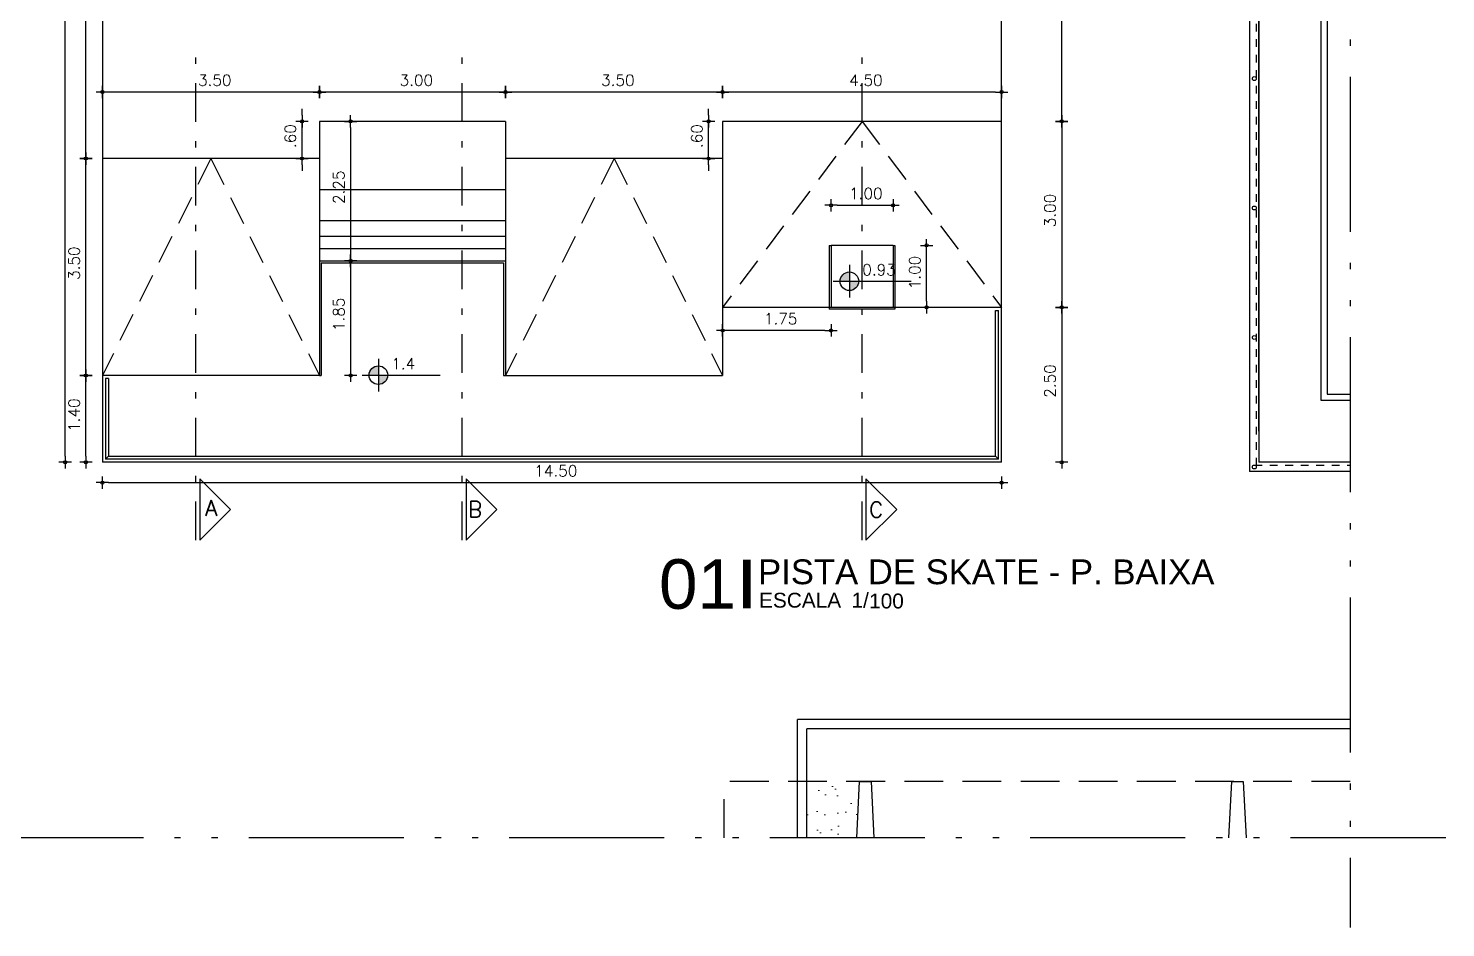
# Model space of a CAD drawing. Header units: millimetres. Extents: x 482 to 600, y -218 to -108.
# Drawn here: x 493.73 to 516.58, y -218.04 to -203.53 of the extents above; entities that cross this region are included whole.
import ezdxf
from ezdxf.enums import TextEntityAlignment as Align

# ---------------------------------------------------------------- set-up
doc = ezdxf.new("R2010")
doc.units = ezdxf.units.MM
doc.header["$LTSCALE"] = 2.5
for name, pattern in [('ARQ-MEPJ_BAS-PJ1-GERAL-R06$0$TT4', [0.1, 0.05, -0.05]), ('DASHDOT2', [0.5, 0.25, -0.125, 0, -0.125]), ('HIDDEN', [0.375, 0.25, -0.125]), ('HIDDENX2', [0.75, 0.5, -0.25]), ('TPP2', [1.6, 1, -0.2, 0, -0.2, 0, -0.2])]:
    doc.linetypes.add(name, pattern=pattern)
for name, color, linetype in [('AN_INDICAÇAO', 2, 'Continuous'), ('ARQ-CTA', 1, 'Continuous'), ('ARQ-MEPJ_BAS-PJ1-GERAL-R06$0$ARQ-ALA', 9, 'Continuous'), ('ARQ-MEPJ_BAS-PJ1-GERAL-R06$0$ARQ-ALV-VIS', 153, 'Continuous'), ('ARQ-MEPJ_BAS-PJ1-GERAL-R06$0$ARQ-FUT-SOC', 8, 'Continuous'), ('ARQ-TXT_100', 2, 'Continuous'), ('COTAS', 1, 'Continuous'), ('INDCORTE', 4, 'Continuous'), ('INDICAÇÃO', 1, 'Continuous'), ('NP', 9, 'Continuous'), ('PAREDE', 4, 'Continuous'), ('PROJ COBERTA', 8, 'HIDDENX2'), ('VISTA', 1, 'Continuous')]:
    doc.layers.add(name, color=color, linetype=linetype)
doc.layers.add('Jardim', color=80, linetype='Continuous', lineweight=18)
doc.styles.add('50-250', font='SIMPLEX.shx', dxfattribs={"height": 0.3})
doc.styles.add('ARIAL', font='arial.ttf')
doc.styles.add('ARIAL 02', font='sanss___.ttf', dxfattribs={"height": 2})
doc.styles.add('COTA100', font='ROMANS.SHX')
doc.styles.add('ROMANS', font='romans', dxfattribs={"oblique": 15})
doc.dimstyles.new('COTA100$0', dxfattribs={"dimtxt": 0.18, "dimasz": 0.1, "dimexe": 0.05, "dimexo": 0.95, "dimgap": 0.1, "dimtad": 1, "dimzin": 4, "dimdsep": 46, "dimtxsty": 'COTA100', "dimblk": 'USERTICK', "dimblk1": 'USERTICK', "dimblk2": 'USERTICK', "dimsah": 1, "dimcen": -0.1, "dimdle": 0.05, "dimse1": 1, "dimse2": 1, "dimclrt": 2, "dimadec": 0, "dimazin": 0, "dimtfac": 1, "dimtdec": 4, "dimtix": 1, "dimtmove": 2, "dimatfit": 3, "dimldrblk": 'USERTICK', "dimfxl": 1, "dimtvp": 0.625, "dimtolj": 1, "dimtzin": 4, "dimarcsym": 0})

# ---------------------------------------------------------------- blocks, each defined once
blk = doc.blocks.new('A$C2B6315B6')
at = {"layer": 'INDICAÇÃO', "color": 1, "linetype": 'HIDDEN', "ltscale": 0.75}
for p, q in [((22.1, 12.25), (25.1, 14.5)), ((22.1, 12.25), (25.1, 10)), ((22.7, 8.25), (26.2, 10)), ((22.7, 8.25), (26.2, 6.5)), ((22.7, 1.75), (26.2, 3.5)), ((22.7, 1.75), (26.2, 0))]:
    blk.add_line(p, q, dxfattribs=at)
at = {"layer": 'INDICAÇÃO', "color": 1, "ltscale": 5}
for p, q in [((24.1, 12.75), (25.1, 12.75)), ((24.1, 12.75), (24.1, 11.75)), ((24.1, 11.75), (25.1, 11.75)), ((22.7, 10), (25.1, 10)), ((23.2, 6.5), (23.95, 6.5)), ((23.2, 3.5), (23.2, 6.5)), ((23.7, 3.5), (23.7, 6.5)), ((23.2, 3.5), (23.95, 3.5))]:
    blk.add_line(p, q, dxfattribs=at)
at = {"layer": 'VISTA', "color": 8, "ltscale": 5}
for p, q in [((22.1, 14.5), (16.9, 14.5)), ((22.1, 14.5), (22.1, 10)), ((24.1, 12.78), (25.13, 12.78)), ((24.1, 12.75), (24.1, 12.78)), ((25.13, 12.78), (25.13, 11.72)), ((24.1, 11.72), (24.1, 11.75)), ((24.1, 11.72), (25.13, 11.72)), ((22.1, 10), (22.7, 10)), ((22.7, 10), (22.7, 6.5)), ((22.1, 6.5), (22.1, 3.5)), ((22.1, 6.5), (23.2, 6.5)), ((24.38, 6.47), (26.2, 6.47)), ((24.38, 3.53), (24.38, 6.47)), ((26.2, 6.47), (26.2, 6.5)), ((22.1, 3.5), (23.2, 3.5)), ((22.7, 3.5), (22.7, 0)), ((24.38, 3.53), (26.2, 3.53)), ((26.2, 3.5), (26.2, 3.53)), ((16.7, 0), (22.7, 0))]:
    blk.add_line(p, q, dxfattribs=at)
at = {"layer": 'VISTA', "color": 2, "ltscale": 5}
for p, q in [((25.1, 14.5), (22.1, 14.5)), ((27.55, 14.45), (25.15, 14.45)), ((25.15, 14.4), (25.15, 14.45)), ((27.5, 14.4), (25.15, 14.4)), ((27.5, 14.4), (27.55, 14.45)), ((27.5, 0.1), (27.5, 14.4)), ((27.55, 14.45), (27.55, 0.05)), ((23.95, 6.5), (24.35, 6.5)), ((23.95, 3.5), (23.95, 6.5)), ((24.15, 3.5), (24.15, 6.5)), ((23.95, 3.5), (24.35, 3.5)), ((22.7, 0), (26.2, 0)), ((26.25, 0.1), (26.25, 0.05)), ((26.25, 0.1), (27.5, 0.1)), ((26.25, 0.05), (27.55, 0.05)), ((27.5, 0.1), (27.55, 0.05))]:
    blk.add_line(p, q, dxfattribs=at)
at = {"layer": 'VISTA', "color": 7, "ltscale": 5}
for p, q in [((27.6, 14.5), (25.1, 14.5)), ((25.1, 14.5), (25.1, 10)), ((27.6, 14.5), (27.6, 0)), ((25.1, 10), (26.2, 10)), ((26.2, 6.5), (26.2, 10)), ((24.35, 6.5), (26.2, 6.5)), ((24.35, 3.5), (24.35, 6.5)), ((24.35, 3.5), (26.2, 3.5)), ((26.2, 3.5), (26.2, 0)), ((26.2, 0), (27.6, 0))]:
    blk.add_line(p, q, dxfattribs=at)
blk = doc.blocks.new('USERTICK')
at = {"color": 0}
for p, q in [((-1, 0), (1, 0)), ((0, 1), (0, -1))]:
    blk.add_line(p, q, dxfattribs=at)
blk.add_circle((0, 0), 0.25, dxfattribs=at)
blk = doc.blocks.new('*D20')
at = {"layer": 'COTAS', "color": 0, "lineweight": -2}
blk.add_line((510.394, -205.135), (510.394, -207.935), dxfattribs=at)
at = {"layer": 'DEFPOINTS', "color": 0}
for p in [(510.036, -205.035), (510.036, -208.035), (510.394, -208.035)]:
    blk.add_point(p, dxfattribs=at)
at = {"layer": 'COTAS', "color": 0, "lineweight": -2, "xscale": 0.1, "yscale": 0.1, "zscale": 0.1}
for p, rotation in [((510.394, -205.035), 90), ((510.394, -208.035), 270)]:
    blk.add_blockref('USERTICK', p, dxfattribs=dict(at, rotation=rotation))
at = {"layer": 'COTAS', "color": 2, "insert": (510.204, -206.535), "char_height": 0.18, "attachment_point": 5, "rotation": 90, "style": 'COTA100'}
blk.add_mtext('\\A1; 3.00', dxfattribs=at)
blk = doc.blocks.new('*D21')
at = {"layer": 'COTAS', "color": 0, "lineweight": -2}
blk.add_line((510.394, -208.135), (510.394, -210.435), dxfattribs=at)
at = {"layer": 'DEFPOINTS', "color": 0}
for p in [(510.036, -208.035), (510.036, -210.535), (510.394, -210.535)]:
    blk.add_point(p, dxfattribs=at)
at = {"layer": 'COTAS', "color": 0, "lineweight": -2, "xscale": 0.1, "yscale": 0.1, "zscale": 0.1}
for p, rotation in [((510.394, -208.035), 90), ((510.394, -210.535), 270)]:
    blk.add_blockref('USERTICK', p, dxfattribs=dict(at, rotation=rotation))
at = {"layer": 'COTAS', "color": 2, "insert": (510.204, -209.285), "char_height": 0.18, "attachment_point": 5, "rotation": 90, "style": 'COTA100'}
blk.add_mtext('\\A1; 2.50', dxfattribs=at)
blk = doc.blocks.new('*D22')
at = {"layer": 'COTAS', "color": 0, "lineweight": -2}
blk.add_line((508.214, -207.935), (508.214, -207.135), dxfattribs=at)
at = {"layer": 'DEFPOINTS', "color": 0}
for p in [(507.704, -207.035), (508.214, -207.035), (507.704, -208.035)]:
    blk.add_point(p, dxfattribs=at)
at = {"layer": 'COTAS', "color": 0, "lineweight": -2, "xscale": 0.1, "yscale": 0.1, "zscale": 0.1}
for p, rotation in [((508.214, -207.035), 90), ((508.214, -208.035), 270)]:
    blk.add_blockref('USERTICK', p, dxfattribs=dict(at, rotation=rotation))
at = {"layer": 'COTAS', "color": 2, "insert": (508.024, -207.535), "char_height": 0.18, "attachment_point": 5, "rotation": 90, "style": 'COTA100'}
blk.add_mtext('\\A1; 1.00', dxfattribs=at)
blk = doc.blocks.new('*D23')
at = {"layer": 'COTAS', "color": 0, "lineweight": -2}
blk.add_line((506.774, -206.388), (507.574, -206.388), dxfattribs=at)
at = {"layer": 'DEFPOINTS', "color": 0}
for p in [(507.674, -206.388), (506.674, -207.035), (507.674, -207.035)]:
    blk.add_point(p, dxfattribs=at)
at = {"layer": 'COTAS', "color": 0, "lineweight": -2, "xscale": 0.1, "yscale": 0.1, "zscale": 0.1, "rotation": 180}
blk.add_blockref('USERTICK', (506.674, -206.388), dxfattribs=at)
at = {"layer": 'COTAS', "color": 0, "lineweight": -2, "xscale": 0.1, "yscale": 0.1, "zscale": 0.1}
blk.add_blockref('USERTICK', (507.674, -206.388), dxfattribs=at)
at = {"layer": 'COTAS', "color": 2, "insert": (507.174, -206.198), "char_height": 0.18, "attachment_point": 5, "style": 'COTA100'}
blk.add_mtext('\\A1; 1.00', dxfattribs=at)
blk = doc.blocks.new('*D24')
at = {"layer": 'COTAS', "color": 0, "lineweight": -2}
blk.add_line((506.574, -208.408), (505.024, -208.408), dxfattribs=at)
at = {"layer": 'DEFPOINTS', "color": 0}
for p in [(504.924, -208.035), (506.674, -208.035), (504.924, -208.408)]:
    blk.add_point(p, dxfattribs=at)
at = {"layer": 'COTAS', "color": 0, "lineweight": -2, "xscale": 0.1, "yscale": 0.1, "zscale": 0.1, "rotation": 180}
blk.add_blockref('USERTICK', (504.924, -208.408), dxfattribs=at)
at = {"layer": 'COTAS', "color": 0, "lineweight": -2, "xscale": 0.1, "yscale": 0.1, "zscale": 0.1}
blk.add_blockref('USERTICK', (506.674, -208.408), dxfattribs=at)
at = {"layer": 'COTAS', "color": 2, "insert": (505.799, -208.218), "char_height": 0.18, "attachment_point": 5, "style": 'COTA100'}
blk.add_mtext('\\A1; 1.75', dxfattribs=at)
blk = doc.blocks.new('*D25')
at = {"layer": 'COTAS', "color": 0, "lineweight": -2}
blk.add_line((498.926, -205.135), (498.926, -207.185), dxfattribs=at)
at = {"layer": 'DEFPOINTS', "color": 0}
for p in [(498.625, -205.035), (498.625, -207.285), (498.926, -207.285)]:
    blk.add_point(p, dxfattribs=at)
at = {"layer": 'COTAS', "color": 0, "lineweight": -2, "xscale": 0.1, "yscale": 0.1, "zscale": 0.1}
for p, rotation in [((498.926, -205.035), 90), ((498.926, -207.285), 270)]:
    blk.add_blockref('USERTICK', p, dxfattribs=dict(at, rotation=rotation))
at = {"layer": 'COTAS', "color": 2, "insert": (498.736, -206.16), "char_height": 0.18, "attachment_point": 5, "rotation": 90, "style": 'COTA100'}
blk.add_mtext('\\A1; 2.25', dxfattribs=at)
blk = doc.blocks.new('*D26')
at = {"layer": 'COTAS', "color": 0, "lineweight": -2}
blk.add_line((498.926, -207.385), (498.926, -209.035), dxfattribs=at)
at = {"layer": 'DEFPOINTS', "color": 0}
for p in [(499.113, -207.285), (498.926, -209.135), (499.113, -209.135)]:
    blk.add_point(p, dxfattribs=at)
at = {"layer": 'COTAS', "color": 0, "lineweight": -2, "xscale": 0.1, "yscale": 0.1, "zscale": 0.1}
for p, rotation in [((498.926, -207.285), 90), ((498.926, -209.135), 270)]:
    blk.add_blockref('USERTICK', p, dxfattribs=dict(at, rotation=rotation))
at = {"layer": 'COTAS', "color": 2, "insert": (498.736, -208.21), "char_height": 0.18, "attachment_point": 5, "rotation": 90, "style": 'COTA100'}
blk.add_mtext('\\A1; 1.85', dxfattribs=at)
blk = doc.blocks.new('Cota de Nível')
at = {"layer": 'NP'}
h = blk.add_hatch(color=250, dxfattribs=at)
h.paths.add_polyline_path([(68.101, 150.185, 0.414214), (68.351, 150.435), (68.101, 150.435)])
h.paths.add_polyline_path([(67.851, 150.435), (68.101, 150.435), (68.101, 150.685, 0.414214)])
for p, q in [((68.101, 150.873), (68.101, 149.998)), ((67.663, 150.435), (69.764, 150.435))]:
    blk.add_line(p, q, dxfattribs=at)
blk.add_circle((68.101, 150.435), 0.25, dxfattribs=at)
blk = doc.blocks.new('*D49')
at = {"layer": 'COTAS', "color": 0, "lineweight": -2}
blk.add_line((509.324, -204.562), (505.024, -204.562), dxfattribs=at)
at = {"layer": 'DEFPOINTS', "color": 0}
for p in [(504.924, -204.562), (504.924, -205.035), (509.424, -205.035)]:
    blk.add_point(p, dxfattribs=at)
at = {"layer": 'COTAS', "color": 0, "lineweight": -2, "xscale": 0.1, "yscale": 0.1, "zscale": 0.1, "rotation": 180}
blk.add_blockref('USERTICK', (504.924, -204.562), dxfattribs=at)
at = {"layer": 'COTAS', "color": 0, "lineweight": -2, "xscale": 0.1, "yscale": 0.1, "zscale": 0.1}
blk.add_blockref('USERTICK', (509.424, -204.562), dxfattribs=at)
at = {"layer": 'COTAS', "color": 2, "insert": (507.174, -204.372), "char_height": 0.18, "attachment_point": 5, "style": 'COTA100'}
blk.add_mtext('\\A1; 4.50', dxfattribs=at)
blk = doc.blocks.new('*D50')
at = {"layer": 'COTAS', "color": 0, "lineweight": -2}
blk.add_line((504.824, -204.562), (501.524, -204.562), dxfattribs=at)
at = {"layer": 'DEFPOINTS', "color": 0}
for p in [(501.424, -204.562), (501.424, -205.035), (504.924, -205.035)]:
    blk.add_point(p, dxfattribs=at)
at = {"layer": 'COTAS', "color": 0, "lineweight": -2, "xscale": 0.1, "yscale": 0.1, "zscale": 0.1, "rotation": 180}
blk.add_blockref('USERTICK', (501.424, -204.562), dxfattribs=at)
at = {"layer": 'COTAS', "color": 0, "lineweight": -2, "xscale": 0.1, "yscale": 0.1, "zscale": 0.1}
blk.add_blockref('USERTICK', (504.924, -204.562), dxfattribs=at)
at = {"layer": 'COTAS', "color": 2, "insert": (503.174, -204.372), "char_height": 0.18, "attachment_point": 5, "style": 'COTA100'}
blk.add_mtext('\\A1; 3.50', dxfattribs=at)
blk = doc.blocks.new('*D51')
at = {"layer": 'COTAS', "color": 0, "lineweight": -2}
blk.add_line((501.324, -204.562), (498.524, -204.562), dxfattribs=at)
at = {"layer": 'DEFPOINTS', "color": 0}
for p in [(498.424, -204.562), (498.424, -205.035), (501.424, -205.035)]:
    blk.add_point(p, dxfattribs=at)
at = {"layer": 'COTAS', "color": 0, "lineweight": -2, "xscale": 0.1, "yscale": 0.1, "zscale": 0.1, "rotation": 180}
blk.add_blockref('USERTICK', (498.424, -204.562), dxfattribs=at)
at = {"layer": 'COTAS', "color": 0, "lineweight": -2, "xscale": 0.1, "yscale": 0.1, "zscale": 0.1}
blk.add_blockref('USERTICK', (501.424, -204.562), dxfattribs=at)
at = {"layer": 'COTAS', "color": 2, "insert": (499.924, -204.372), "char_height": 0.18, "attachment_point": 5, "style": 'COTA100'}
blk.add_mtext('\\A1; 3.00', dxfattribs=at)
blk = doc.blocks.new('*D52')
at = {"layer": 'COTAS', "color": 0, "lineweight": -2}
blk.add_line((498.324, -204.562), (495.024, -204.562), dxfattribs=at)
at = {"layer": 'DEFPOINTS', "color": 0}
for p in [(494.924, -204.562), (498.424, -205.035), (494.924, -205.635)]:
    blk.add_point(p, dxfattribs=at)
at = {"layer": 'COTAS', "color": 0, "lineweight": -2, "xscale": 0.1, "yscale": 0.1, "zscale": 0.1, "rotation": 180}
blk.add_blockref('USERTICK', (494.924, -204.562), dxfattribs=at)
at = {"layer": 'COTAS', "color": 0, "lineweight": -2, "xscale": 0.1, "yscale": 0.1, "zscale": 0.1}
blk.add_blockref('USERTICK', (498.424, -204.562), dxfattribs=at)
at = {"layer": 'COTAS', "color": 2, "insert": (496.674, -204.372), "char_height": 0.18, "attachment_point": 5, "style": 'COTA100'}
blk.add_mtext('\\A1; 3.50', dxfattribs=at)
blk = doc.blocks.new('*D53')
at = {"layer": 'COTAS', "color": 0, "lineweight": -2}
for p, q in [((498.144, -204.935), (498.144, -204.835)), ((498.144, -205.635), (498.144, -205.035)), ((498.144, -205.735), (498.144, -205.835))]:
    blk.add_line(p, q, dxfattribs=at)
at = {"layer": 'DEFPOINTS', "color": 0}
for p in [(498.144, -205.035), (498.424, -205.035), (498.424, -205.635)]:
    blk.add_point(p, dxfattribs=at)
at = {"layer": 'COTAS', "color": 0, "lineweight": -2, "xscale": 0.1, "yscale": 0.1, "zscale": 0.1}
for p, rotation in [((498.144, -205.035), 270), ((498.144, -205.635), 90)]:
    blk.add_blockref('USERTICK', p, dxfattribs=dict(at, rotation=rotation))
at = {"layer": 'COTAS', "color": 2, "insert": (497.954, -205.335), "char_height": 0.18, "attachment_point": 5, "rotation": 90, "style": 'COTA100'}
blk.add_mtext('\\A1; .60', dxfattribs=at)
blk = doc.blocks.new('*D54')
at = {"layer": 'COTAS', "color": 0, "lineweight": -2}
for p, q in [((504.7, -204.935), (504.7, -204.835)), ((504.7, -205.635), (504.7, -205.035)), ((504.7, -205.735), (504.7, -205.835))]:
    blk.add_line(p, q, dxfattribs=at)
at = {"layer": 'DEFPOINTS', "color": 0}
for p in [(504.7, -205.035), (504.981, -205.035), (504.981, -205.635)]:
    blk.add_point(p, dxfattribs=at)
at = {"layer": 'COTAS', "color": 0, "lineweight": -2, "xscale": 0.1, "yscale": 0.1, "zscale": 0.1}
for p, rotation in [((504.7, -205.035), 270), ((504.7, -205.635), 90)]:
    blk.add_blockref('USERTICK', p, dxfattribs=dict(at, rotation=rotation))
at = {"layer": 'COTAS', "color": 2, "insert": (504.51, -205.335), "char_height": 0.18, "attachment_point": 5, "rotation": 90, "style": 'COTA100'}
blk.add_mtext('\\A1; .60', dxfattribs=at)
blk = doc.blocks.new('*D55')
at = {"layer": 'COTAS', "color": 0, "lineweight": -2}
blk.add_line((494.657, -210.435), (494.657, -209.235), dxfattribs=at)
at = {"layer": 'DEFPOINTS', "color": 0}
for p in [(494.657, -209.135), (495.088, -209.135), (495.088, -210.535)]:
    blk.add_point(p, dxfattribs=at)
at = {"layer": 'COTAS', "color": 0, "lineweight": -2, "xscale": 0.1, "yscale": 0.1, "zscale": 0.1}
for p, rotation in [((494.657, -209.135), 90), ((494.657, -210.535), 270)]:
    blk.add_blockref('USERTICK', p, dxfattribs=dict(at, rotation=rotation))
at = {"layer": 'COTAS', "color": 2, "insert": (494.467, -209.835), "char_height": 0.18, "attachment_point": 5, "rotation": 90, "style": 'COTA100'}
blk.add_mtext('\\A1; 1.40', dxfattribs=at)
blk = doc.blocks.new('*D56')
at = {"layer": 'COTAS', "color": 0, "lineweight": -2}
blk.add_line((494.657, -209.035), (494.657, -205.735), dxfattribs=at)
at = {"layer": 'DEFPOINTS', "color": 0}
for p in [(494.657, -205.635), (495.088, -205.635), (495.088, -209.135)]:
    blk.add_point(p, dxfattribs=at)
at = {"layer": 'COTAS', "color": 0, "lineweight": -2, "xscale": 0.1, "yscale": 0.1, "zscale": 0.1}
for p, rotation in [((494.657, -205.635), 90), ((494.657, -209.135), 270)]:
    blk.add_blockref('USERTICK', p, dxfattribs=dict(at, rotation=rotation))
at = {"layer": 'COTAS', "color": 2, "insert": (494.467, -207.385), "char_height": 0.18, "attachment_point": 5, "rotation": 90, "style": 'COTA100'}
blk.add_mtext('\\A1; 3.50', dxfattribs=at)
blk = doc.blocks.new('*D57')
at = {"layer": 'COTAS', "color": 0, "lineweight": -2}
blk.add_line((494.657, -205.535), (494.657, -199.735), dxfattribs=at)
at = {"layer": 'DEFPOINTS', "color": 0}
for p in [(494.657, -199.635), (495.088, -199.635), (495.088, -205.635)]:
    blk.add_point(p, dxfattribs=at)
at = {"layer": 'COTAS', "color": 0, "lineweight": -2, "xscale": 0.1, "yscale": 0.1, "zscale": 0.1}
for p, rotation in [((494.657, -199.635), 90), ((494.657, -205.635), 270)]:
    blk.add_blockref('USERTICK', p, dxfattribs=dict(at, rotation=rotation))
at = {"layer": 'COTAS', "color": 2, "insert": (494.467, -202.635), "char_height": 0.18, "attachment_point": 5, "rotation": 90, "style": 'COTA100'}
blk.add_mtext('\\A1; 6.00', dxfattribs=at)
blk = doc.blocks.new('*D64')
at = {"layer": 'COTAS', "color": 0, "lineweight": -2}
blk.add_line((495.024, -210.863), (509.324, -210.863), dxfattribs=at)
at = {"layer": 'DEFPOINTS', "color": 0}
for p in [(494.924, -210.535), (509.424, -210.535), (509.424, -210.863)]:
    blk.add_point(p, dxfattribs=at)
at = {"layer": 'COTAS', "color": 0, "lineweight": -2, "xscale": 0.1, "yscale": 0.1, "zscale": 0.1, "rotation": 180}
blk.add_blockref('USERTICK', (494.924, -210.863), dxfattribs=at)
at = {"layer": 'COTAS', "color": 0, "lineweight": -2, "xscale": 0.1, "yscale": 0.1, "zscale": 0.1}
blk.add_blockref('USERTICK', (509.424, -210.863), dxfattribs=at)
at = {"layer": 'COTAS', "color": 2, "insert": (502.174, -210.673), "char_height": 0.18, "attachment_point": 5, "style": 'COTA100'}
blk.add_mtext('\\A1; 14.50', dxfattribs=at)
blk = doc.blocks.new('*D65')
at = {"layer": 'COTAS', "color": 0, "lineweight": -2}
blk.add_line((494.323, -210.435), (494.323, -183.035), dxfattribs=at)
at = {"layer": 'DEFPOINTS', "color": 0}
for p in [(494.323, -182.935), (494.924, -182.935), (494.924, -210.535)]:
    blk.add_point(p, dxfattribs=at)
at = {"layer": 'COTAS', "color": 0, "lineweight": -2, "xscale": 0.1, "yscale": 0.1, "zscale": 0.1}
for p, rotation in [((494.323, -182.935), 90), ((494.323, -210.535), 270)]:
    blk.add_blockref('USERTICK', p, dxfattribs=dict(at, rotation=rotation))
at = {"layer": 'COTAS', "color": 2, "insert": (494.133, -196.735), "char_height": 0.18, "attachment_point": 5, "rotation": 90, "style": 'COTA100'}
blk.add_mtext('\\A1; 27.60', dxfattribs=at)
blk = doc.blocks.new('*D66')
at = {"layer": 'COTAS', "color": 0, "lineweight": -2}
blk.add_line((510.394, -204.935), (510.394, -199.935), dxfattribs=at)
at = {"layer": 'DEFPOINTS', "color": 0}
for p in [(510.036, -199.835), (510.394, -199.835), (510.036, -205.035)]:
    blk.add_point(p, dxfattribs=at)
at = {"layer": 'COTAS', "color": 0, "lineweight": -2, "xscale": 0.1, "yscale": 0.1, "zscale": 0.1}
for p, rotation in [((510.394, -199.835), 90), ((510.394, -205.035), 270)]:
    blk.add_blockref('USERTICK', p, dxfattribs=dict(at, rotation=rotation))
at = {"layer": 'COTAS', "color": 2, "insert": (510.204, -202.435), "char_height": 0.18, "attachment_point": 5, "rotation": 90, "style": 'COTA100'}
blk.add_mtext('\\A1; 5.20', dxfattribs=at)
blk = doc.blocks.new('IND_INDICAÇÃO')
at = {"color": 8}
blk.add_lwpolyline([(0.01665, 0.00794, 0.0012, 0.0012, 0), (0.01665, 0.00006, 0.0008, 0.0008, 0)], format="xyseb", dxfattribs=at)
at = {"style": 'ARIAL 02'}
for s, p in [('ESCALA', (0.01862, 0.00019)), ('1/', (0.03353, 0.00019))]:
    blk.add_text(s, height=0.0024, dxfattribs=at).set_placement(p)
at = {"style": 'ARIAL', "flags": 4}
blk.add_attdef('NUMERO', text='', height=0.008, dxfattribs=at).set_placement((0.01491, 0.004), align=Align.MIDDLE_RIGHT)
for tag, height, p in [('NOME.DO.DESENHO', 0.004, (0.01845, 0.00597)), ('ESCALA', 0.0024, (0.03637, 0.00126))]:
    blk.add_attdef(tag, text='', height=height, dxfattribs=at).set_placement(p, align=Align.MIDDLE_LEFT)

msp = doc.modelspace()

# ---------------------------------------------------------------- hatches: boundary and pattern name
at = {"layer": 'Jardim'}
h = msp.add_hatch(dxfattribs=at)
h.set_pattern_fill('AR-SAND', color=256, scale=0.01, angle=180, style=0)
h.set_pattern_definition([(217.5, (470.0243, -142.77637), (0.0160003, -0.4894132), [0, -0.38608, 0, -0.4318, 0, -0.41275]), (187.5, (470.0243, -142.7764), (-0.4495233, -0.716825), [0, -0.20828, 0, -0.34798, 0, -0.13335]), (147.5, (470.3367, -142.77637), (-0.7909924, -0.0014372), [0, -0.127, 0, -0.4572, 0, -0.5969]), (137.5, (470.3367, -142.7764), (-0.7635565, -0.2229293), [0, -0.0635, 0, -0.29972, 0, -0.3429])])
h.paths.add_polyline_path([(506.285, -216.592), (507.087, -216.592), (507.135, -215.685), (506.285, -215.685)])

# ---------------------------------------------------------------- linework, layer by layer
at = {"color": 2, "linetype": 'DASHDOT2'}
for p, q in [((496.432, -211.793), (496.432, -203.793)), ((500.724, -211.793), (500.724, -203.793)), ((507.174, -211.793), (507.174, -203.793))]:
    msp.add_line(p, q, dxfattribs=at)
at = {"color": 2}
for p, q in [((496.495, -210.801), (496.991, -211.297)), ((496.495, -210.801), (496.495, -211.793)), ((500.787, -210.801), (501.283, -211.297)), ((500.787, -210.801), (500.787, -211.793)), ((507.237, -210.801), (507.733, -211.297)), ((507.237, -210.801), (507.237, -211.793)), ((496.495, -211.793), (496.991, -211.297)), ((500.787, -211.793), (501.283, -211.297)), ((507.237, -211.793), (507.733, -211.297))]:
    msp.add_line(p, q, dxfattribs=at)
at = {"layer": 'ARQ-MEPJ_BAS-PJ1-GERAL-R06$0$ARQ-ALA', "color": 2, "linetype": 'ARQ-MEPJ_BAS-PJ1-GERAL-R06$0$TT4'}
for p, q in [((513.531, -183.46), (513.531, -210.61)), ((513.499, -210.579), (515.044, -210.579))]:
    msp.add_line(p, q, dxfattribs=at)
at = {"layer": 'ARQ-MEPJ_BAS-PJ1-GERAL-R06$0$ARQ-ALA', "color": 3}
for centre in [(513.499, -204.345), (513.499, -206.433), (513.499, -208.521), (513.499, -210.61)]:
    msp.add_circle(centre, 0.0312, dxfattribs=at)
at = {"layer": 'ARQ-MEPJ_BAS-PJ1-GERAL-R06$0$ARQ-ALV-VIS'}
for p, q in [((513.424, -183.385), (513.424, -210.685)), ((513.574, -183.535), (513.574, -210.535)), ((513.574, -210.035), (513.574, -184.035)), ((515.044, -210.685), (513.424, -210.685)), ((515.044, -210.535), (513.574, -210.535))]:
    msp.add_line(p, q, dxfattribs=at)
at = {"layer": 'ARQ-MEPJ_BAS-PJ1-GERAL-R06$0$ARQ-FUT-SOC'}
for points in [[(515.044, -184.535), (514.574, -184.535), (514.574, -209.535), (515.044, -209.535)], [(515.044, -184.635), (514.674, -184.635), (514.674, -209.435), (515.044, -209.435)]]:
    msp.add_lwpolyline(points, dxfattribs=at)
at = {"layer": 'INDCORTE', "linetype": 'TPP2'}
for points in [[(515.044, -170.717), (515.044, -218.041)], [(516.585, -216.592), (481.636, -216.592)]]:
    msp.add_lwpolyline(points, dxfattribs=at)
at = {"layer": 'PAREDE'}
for points in [[(507.087, -216.592), (507.135, -215.685), (507.318, -215.685), (507.366, -216.592)], [(513.087, -216.592), (513.135, -215.685), (513.318, -215.685), (513.366, -216.592)]]:
    msp.add_lwpolyline(points, dxfattribs=at)
at = {"layer": 'PROJ COBERTA', "linetype": 'HIDDEN'}
for p in [(515.044, -215.685), (504.951, -216.592)]:
    msp.add_line(p, (504.951, -215.685), dxfattribs=at)
at = {"layer": 'VISTA'}
for p, q in [((506.135, -216.592), (506.135, -214.685)), ((515.044, -214.685), (506.135, -214.685)), ((506.285, -216.592), (506.285, -214.835)), ((515.044, -214.835), (506.285, -214.835))]:
    msp.add_line(p, q, dxfattribs=at)

# ---------------------------------------------------------------- block references
at = {"layer": 'AN_INDICAÇAO'}
ref = msp.add_blockref('IND_INDICAÇÃO', (503.651, -212.898), dxfattribs=dict(at, xscale=100, yscale=100, zscale=100))
ref.add_attrib('NUMERO', '01', dxfattribs={"layer": '0', "height": 0.8, "style": 'ARIAL'}).set_placement((505.142, -212.498), align=Align.MIDDLE_RIGHT)
ref.add_attrib('NOME.DO.DESENHO', 'PISTA DE SKATE - P. BAIXA', dxfattribs={"layer": '0', "height": 0.4, "style": 'ARIAL'}).set_placement((505.497, -212.301), align=Align.MIDDLE_LEFT)
ref.add_attrib('ESCALA', '100', dxfattribs={"layer": '0', "height": 0.24, "style": 'ARIAL'}).set_placement((507.288, -212.772), align=Align.MIDDLE_LEFT)
at = {"layer": 'ARQ-CTA', "xscale": 0.5999999999999943, "yscale": 0.6000000000000014, "zscale": 0.6}
for p in [(466.109, -297.875), (458.514, -299.39)]:
    msp.add_blockref('Cota de Nível', p, dxfattribs=at)
at = {"layer": 'VISTA', "rotation": 270}
msp.add_blockref('A$C2B6315B6', (494.924, -182.935), dxfattribs=at)

# ---------------------------------------------------------------- texts
at = {"color": 3, "style": 'ROMANS', "text_generation_flag": 4, "flags": 4}
msp.add_attdef('A', (496.778, -211.398), '', height=0.255, rotation=180, dxfattribs=at)
for tag, p in [('B', (500.821, -211.164)), ('C', (507.286, -211.171))]:
    msp.add_attdef(tag, p, '', height=0.255, dxfattribs=at)
at = {"layer": 'ARQ-TXT_100', "style": '50-250'}
for s, p in [('0.93', (507.177, -207.519)), ('1.4', (499.582, -209.034))]:
    msp.add_text(s, height=0.18, dxfattribs=at).set_placement(p)

# ---------------------------------------------------------------- dimensions: what is measured, and where the dimension line sits
at = {"layer": 'COTAS'}
for base, p1, p2, picture, middle in [((494.323, -182.935), (494.924, -210.535), (494.924, -182.935), '*D65', (494.133, -196.735)), ((494.657, -199.635), (495.088, -205.635), (495.088, -199.635), '*D57', (494.467, -202.635)), ((510.394, -199.835), (510.036, -205.035), (510.036, -199.835), '*D66', (510.204, -202.435)), ((498.144, -205.035), (498.424, -205.635), (498.424, -205.035), '*D53', (497.954, -205.335)), ((498.926, -207.285), (498.625, -205.035), (498.625, -207.285), '*D25', (498.736, -206.16)), ((504.7, -205.035), (504.981, -205.635), (504.981, -205.035), '*D54', (504.51, -205.335)), ((510.394, -208.035), (510.036, -205.035), (510.036, -208.035), '*D20', (510.204, -206.535)), ((494.657, -205.635), (495.088, -209.135), (495.088, -205.635), '*D56', (494.467, -207.385)), ((508.214, -207.035), (507.704, -208.035), (507.704, -207.035), '*D22', (508.024, -207.535)), ((498.926, -209.135), (499.113, -207.285), (499.113, -209.135), '*D26', (498.736, -208.21)), ((510.394, -210.535), (510.036, -208.035), (510.036, -210.535), '*D21', (510.204, -209.285)), ((494.657, -209.135), (495.088, -210.535), (495.088, -209.135), '*D55', (494.467, -209.835))]:
    dim = msp.add_linear_dim(base=base, p1=p1, p2=p2, angle=90, dimstyle='COTA100$0', override={"dimpost": ' <>'}, dxfattribs=at)
    dim.commit()
    dim.dimension.update_dxf_attribs({"geometry": picture, "text_midpoint": middle})
for base, p1, p2, picture, middle in [((494.924, -204.562), (498.424, -205.035), (494.924, -205.635), '*D52', (496.674, -204.372)), ((498.424, -204.562), (501.424, -205.035), (498.424, -205.035), '*D51', (499.924, -204.372)), ((501.424, -204.562), (504.924, -205.035), (501.424, -205.035), '*D50', (503.174, -204.372)), ((504.924, -204.562), (509.424, -205.035), (504.924, -205.035), '*D49', (507.174, -204.372)), ((507.674, -206.388), (506.674, -207.035), (507.674, -207.035), '*D23', (507.174, -206.198)), ((504.924, -208.408), (506.674, -208.035), (504.924, -208.035), '*D24', (505.799, -208.218)), ((509.424, -210.863), (494.924, -210.535), (509.424, -210.535), '*D64', (502.174, -210.673))]:
    dim = msp.add_linear_dim(base=base, p1=p1, p2=p2, dimstyle='COTA100$0', override={"dimpost": ' <>'}, dxfattribs=at)
    dim.commit()
    dim.dimension.update_dxf_attribs({"geometry": picture, "text_midpoint": middle})

doc.saveas('drawing.dxf')
